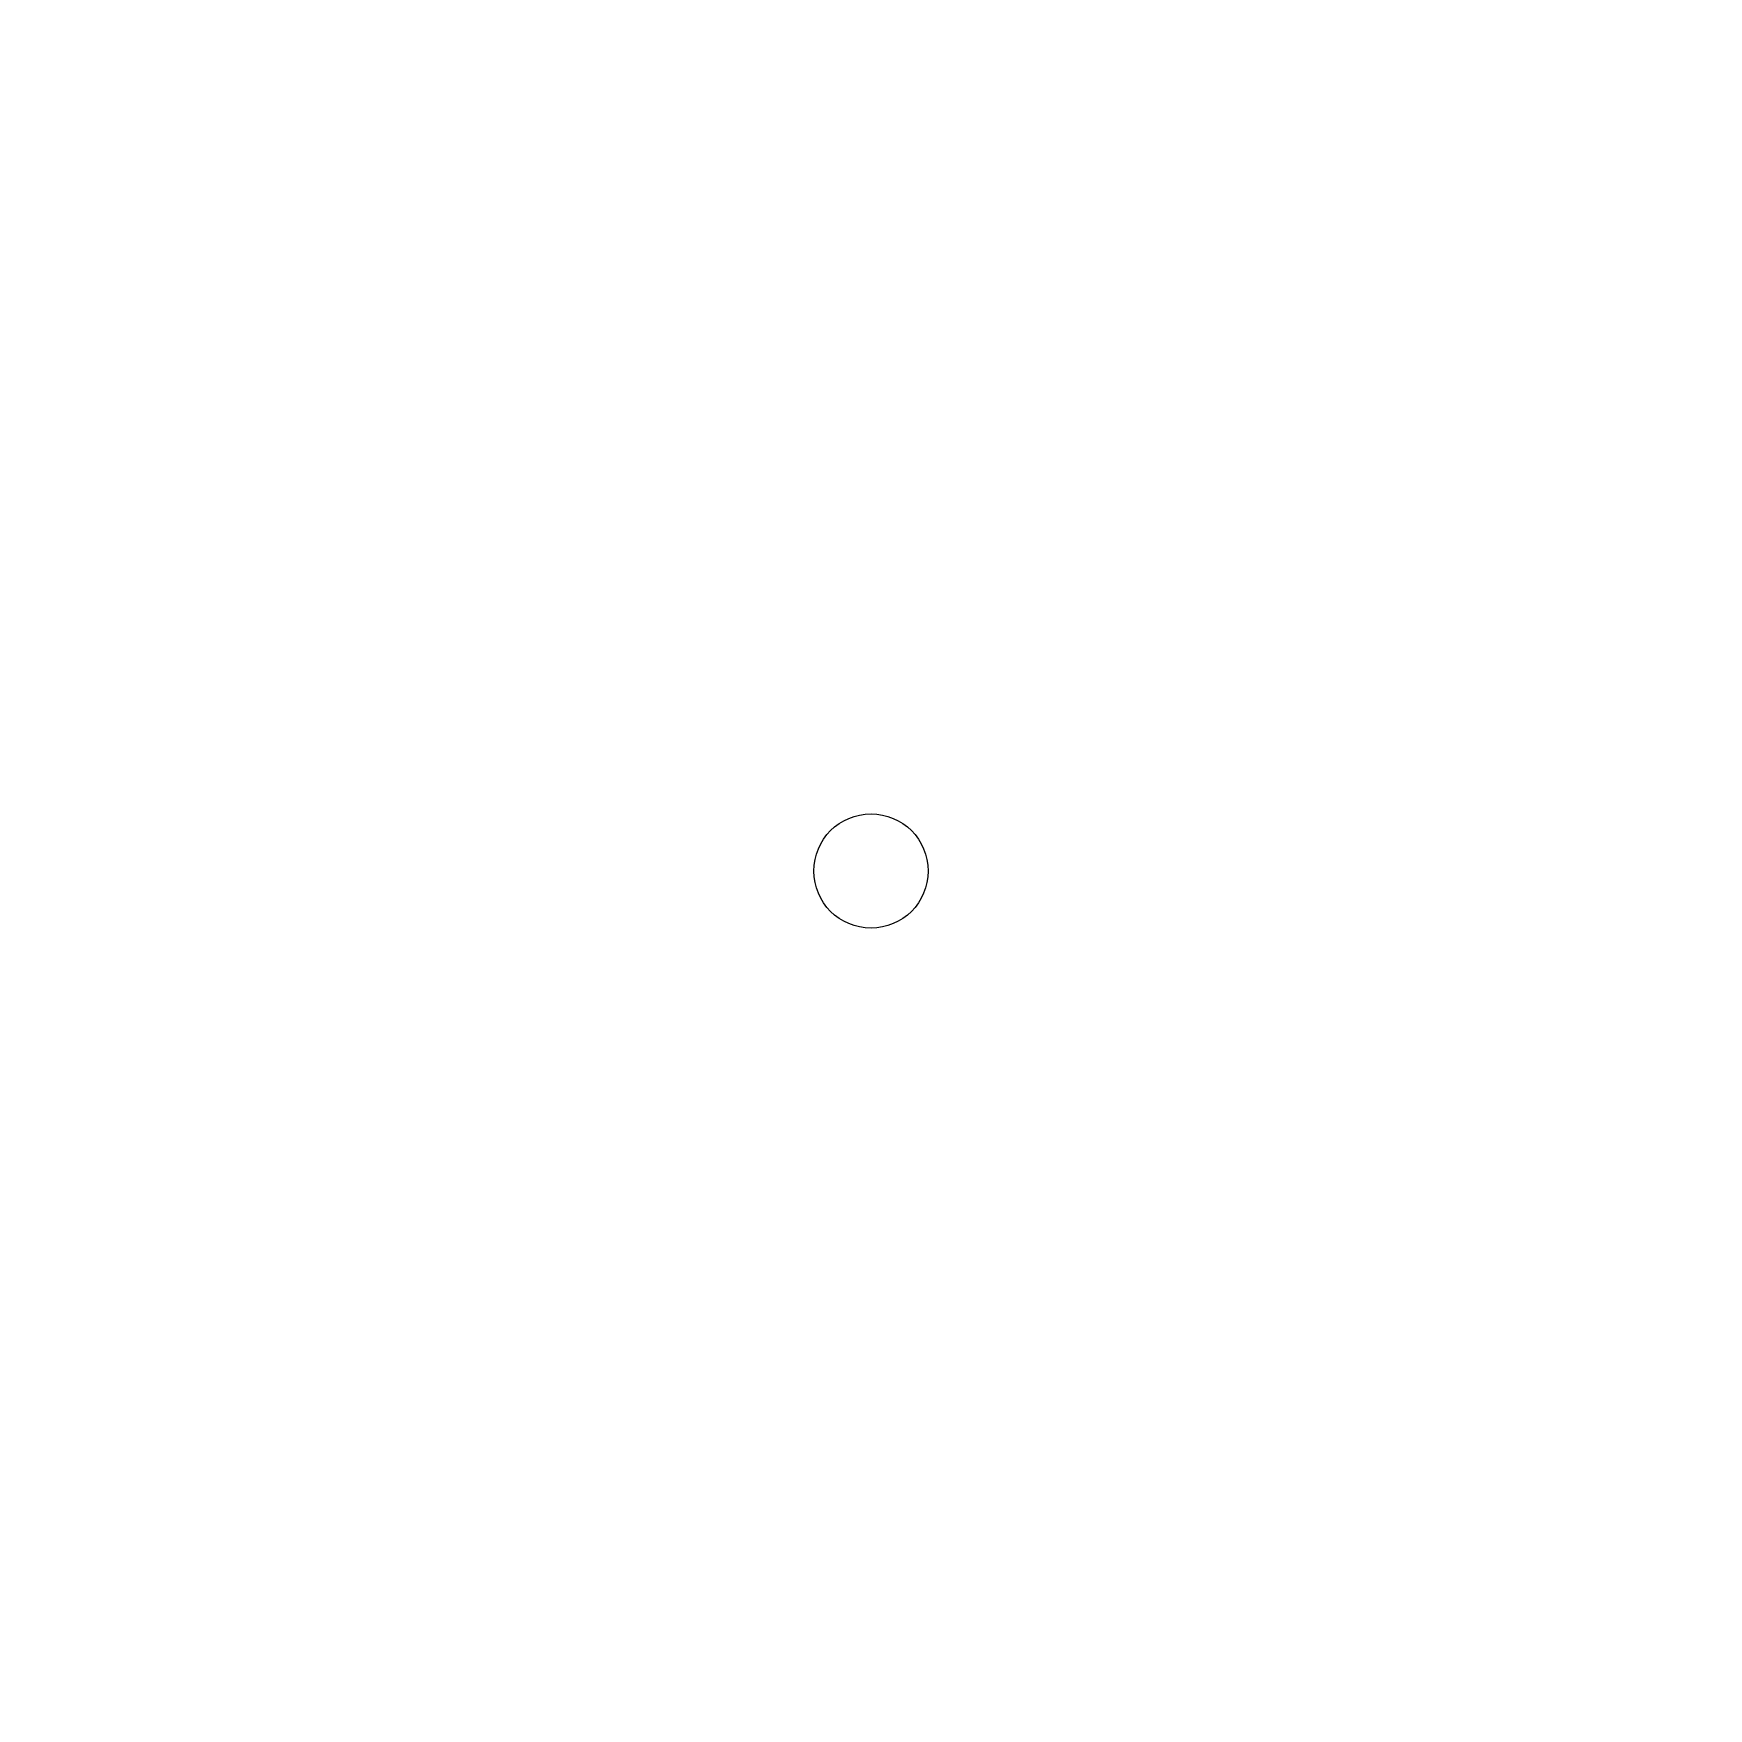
# Model space of a CAD drawing. Extents: x -44 to 44, y -44 to 44.
import ezdxf

# ---------------------------------------------------------------- set-up
doc = ezdxf.new("R2010")
doc.units = 0
doc.linetypes.add('SOLID', pattern=[0])

msp = doc.modelspace()

# ---------------------------------------------------------------- linework, layer by layer
at = {"layer": 'Roue20-m4_a9', "color": 1, "linetype": 'SOLID'}
msp.add_circle((0, 0), 3, dxfattribs=at)

doc.saveas('drawing.dxf')
